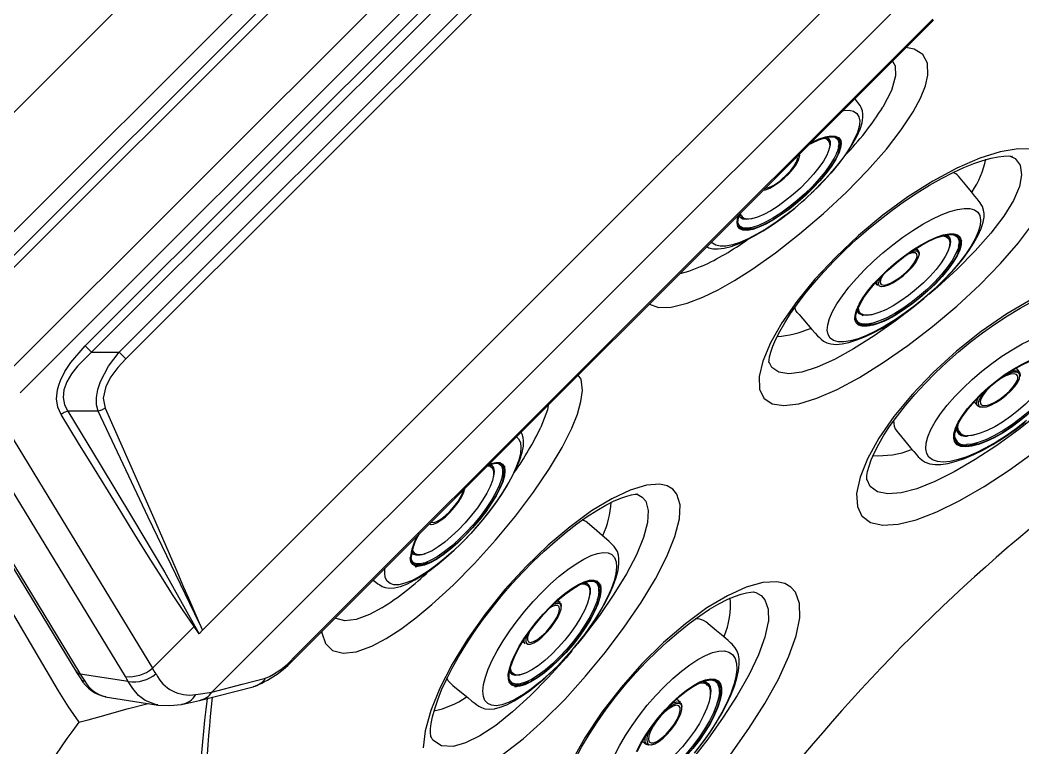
# Model space of a CAD drawing. Extents: x 527 to 611, y 788 to 934.
# Drawn here: x 533.54 to 542.11, y 872.57 to 878.79 of the extents above; entities that cross this region are included whole.
import ezdxf

# ---------------------------------------------------------------- set-up
doc = ezdxf.new("R2010")
doc.units = 0
doc.header["$MEASUREMENT"] = 0
for name, color, linetype in [('1', 4, 'Continuous'), ('BDIM_GREEN', 3, 'Continuous'), ('BDIM_YELLOW', 2, 'Continuous')]:
    doc.layers.add(name, color=color, linetype=linetype)

# ---------------------------------------------------------------- blocks, each defined once
blk = doc.blocks.new('2018 FLAIR')
at = {"layer": '1', "linetype": 'Continuous', "lineweight": 25}
for p, q in [((11.3848, 79.4273), (4.9928, 73.0353)), ((11.6362, 78.6581), (5.7619, 72.7838)), ((13.0676, 72.4586), (13.0456, 72.5054)), ((13.9082, 71.4437), (13.8817, 71.5003)), ((11.9201, 71.376), (11.9151, 71.3777)), ((6.466, 70.5602), (6.9759, 69.696))]:
    blk.add_line(p, q, dxfattribs=at)
at = {"layer": '1', "linetype": 'Continuous', "lineweight": 25, "flags": 128}
for points in [[(14.275, 74.6441), (14.3364, 74.7591), (14.3783, 74.8643), (14.3996, 74.9572), (14.3955, 75.0579), (14.3564, 75.1332), (14.2838, 75.1799), (14.2131, 75.1917)], [(14.0977, 75.0763), (14.1196, 75.0354), (14.1236, 74.9497), (14.0891, 74.8269), (14.0155, 74.6831)], [(12.4786, 73.0599), (12.6095, 73.1241), (12.7501, 73.2038), (12.897, 73.297), (13.0996, 73.44), (13.3051, 73.6002), (13.5089, 73.7743), (13.7039, 73.9563), (13.8847, 74.1416), (14.0455, 74.3248), (14.1729, 74.4894), (14.275, 74.6441), (14.275, 74.6441)], [(13.0001, 72.1974), (13.0006, 72.1968), (13.0704, 72.1497), (13.1705, 72.1338), (13.2985, 72.1496), (13.4507, 72.1959), (13.6248, 72.2718), (13.8151, 72.3741), (14.0188, 72.501), (14.2286, 72.6474), (14.4405, 72.8105), (14.6469, 72.9844), (14.8422, 73.165), (15.02, 73.3468), (15.1743, 73.5249), (15.3006, 73.6948)], [(15.2685, 74.3255), (15.17, 74.3266), (15.0175, 74.3013), (14.8425, 74.2466), (14.6483, 74.1625), (14.4423, 74.0516), (14.229, 73.9158), (14.016, 73.7597), (13.8086, 73.5868), (13.6134, 73.403), (13.4359, 73.2133), (13.2809, 73.0237), (13.1531, 72.8403), (13.0553, 72.6685), (12.9905, 72.5143), (12.9595, 72.3814), (12.9632, 72.2755), (13.0001, 72.1974)], [(13.0423, 72.504), (13.0439, 72.4986), (13.0435, 72.5045), (13.0444, 72.5224), (13.0491, 72.5513), (13.0594, 72.5911), (13.0767, 72.6409), (13.1019, 72.7), (13.1355, 72.7671), (13.1777, 72.8409), (13.2284, 72.9202), (13.2863, 73.0026), (13.353, 73.0901), (13.428, 73.1815), (13.5104, 73.2752), (13.5993, 73.3696), (13.6932, 73.4633), (13.7907, 73.5544), (13.8904, 73.6416), (13.9916, 73.7245), (14.0955, 73.8041), (14.2014, 73.88), (14.3079, 73.951), (14.4134, 74.0162), (14.5162, 74.0745), (14.6145, 74.1253), (14.7069, 74.1679), (14.792, 74.2021), (14.8698, 74.2287), (14.9397, 74.2478), (15.0001, 74.2599), (15.0495, 74.2656), (15.0865, 74.2664), (15.1104, 74.2642), (15.121, 74.2617), (15.1205, 74.262)], [(15.1022, 74.2649), (15.1458, 74.2449), (15.1876, 74.1878), (15.2004, 74.1063), (15.1815, 74.0052), (15.1301, 73.8857), (15.0488, 73.7524), (14.9388, 73.6071), (14.8049, 73.4551), (14.6508, 73.2995), (14.4819, 73.1447), (14.4088, 73.0834)], [(12.4713, 73.3247), (12.3569, 73.2789), (12.281, 73.2596)], [(13.8374, 71.1888), (13.8381, 71.1879), (13.9108, 71.1342), (14.014, 71.1113), (14.1449, 71.1199), (14.3003, 71.1586), (14.4777, 71.227), (14.6715, 71.3218), (14.8792, 71.4416), (15.0932, 71.5813), (15.3096, 71.7383)], [(15.2922, 73.0445), (15.0739, 72.9163), (14.8562, 72.7664), (14.6449, 72.5983), (14.4465, 72.4176), (14.2667, 72.2294), (14.1102, 72.0397), (13.9819, 71.8548), (13.8844, 71.68), (13.8209, 71.5219), (13.7918, 71.3841), (13.7978, 71.2729), (13.8374, 71.1888)], [(13.8792, 71.4992), (13.8793, 71.4993), (13.8784, 71.5116), (13.8797, 71.5356), (13.8856, 71.5705), (13.8975, 71.6158), (13.9169, 71.6706), (13.9444, 71.7341), (13.9806, 71.8048), (14.0253, 71.8814), (14.0784, 71.9625), (14.1393, 72.0469), (14.2091, 72.1357), (14.2872, 72.2275), (14.3726, 72.3207), (14.4642, 72.4139), (14.5606, 72.5052), (14.6602, 72.593), (14.7619, 72.6763), (14.8654, 72.7552), (14.972, 72.8305), (15.0802, 72.9014), (15.1887, 72.9667), (15.2956, 73.0256)], [(15.971, 73.2181), (16.0314, 73.186), (16.0758, 73.123), (16.0909, 73.0364), (16.0731, 72.9316), (16.0218, 72.8095), (15.9394, 72.6751), (15.8269, 72.5299), (15.6896, 72.3793), (15.5314, 72.2262), (15.358, 72.075), (15.1753, 71.9298), (14.9883, 71.794), (14.8037, 71.6727), (14.6247, 71.5679), (14.4581, 71.4844), (14.3054, 71.4235), (14.172, 71.3882), (14.0595, 71.3791), (13.9706, 71.3978), (13.9082, 71.4437), (13.9082, 71.4437)], [(12.0224, 73.001), (12.0996, 72.9721), (12.2091, 72.9742), (12.3449, 73.0075), (12.4786, 73.0599)], [(14.3501, 73.0342), (14.3039, 72.9954), (14.1214, 72.8549), (13.941, 72.7283), (13.7661, 72.618), (13.6028, 72.5287), (13.4535, 72.4619), (13.3231, 72.4206), (13.2134, 72.4056), (13.1274, 72.4184), (13.0676, 72.4586)], [(11.3601, 71.9414), (11.4077, 72.0613), (11.4382, 72.1688), (11.4507, 72.2613), (11.4387, 72.3589), (11.4157, 72.3942)], [(11.1596, 72.1381), (11.1522, 72.0987), (11.0953, 71.9487)], [(9.7758, 70.1451), (9.8991, 70.225), (10.0297, 70.3219), (10.1647, 70.4333), (10.3469, 70.6002), (10.5295, 70.7846), (10.7087, 70.9829), (10.8783, 71.1878), (11.034, 71.3945), (11.1705, 71.5962), (11.277, 71.7755), (11.3601, 71.9414), (11.3601, 71.9414)], [(12.2225, 71.4199), (12.1735, 71.4484), (12.1116, 71.4619), (11.9969, 71.4539), (11.8589, 71.4126), (11.7009, 71.3384), (11.5283, 71.2335), (11.345, 71.0993), (11.1574, 70.9402), (10.97, 70.7588), (10.7894, 70.5615), (10.6205, 70.3523), (10.4687, 70.1384), (10.3382, 69.9252), (10.2328, 69.7197), (10.1556, 69.5278), (10.1081, 69.3555), (10.0917, 69.2086)], [(10.7755, 69.1547), (10.9441, 69.2864), (11.1206, 69.4449), (11.2993, 69.6243), (11.4773, 69.8214), (11.6483, 70.0284), (11.8084, 70.241), (11.9519, 70.4517), (12.0744, 70.6551), (12.172, 70.8453), (12.2407, 71.0165), (12.2788, 71.1651), (12.2843, 71.2858), (12.2576, 71.3772), (12.2225, 71.4199)], [(10.1577, 69.2997), (10.1577, 69.3), (10.1553, 69.3121), (10.1534, 69.3361), (10.1544, 69.3716), (10.1599, 69.4184), (10.1713, 69.476), (10.1894, 69.5435), (10.215, 69.62), (10.2482, 69.7042), (10.2891, 69.7946), (10.3374, 69.8896), (10.3923, 69.9876), (10.4545, 70.0897), (10.5235, 70.1946), (10.5987, 70.3009), (10.6791, 70.4072), (10.7637, 70.5119), (10.8514, 70.6135), (10.941, 70.7108), (11.0315, 70.8028), (11.1238, 70.8907), (11.2174, 70.9741), (11.3109, 71.0518), (11.4027, 71.1226), (11.4909, 71.1852), (11.5737, 71.2387), (11.6496, 71.2827), (11.7171, 71.317), (11.7776, 71.343), (11.8294, 71.361), (11.8708, 71.3714), (11.9002, 71.3758), (11.9167, 71.3762), (11.9193, 71.376)], [(11.9614, 71.3524), (11.9911, 71.3159), (12.013, 71.2385), (12.0075, 71.1363), (12.0071, 71.1343), (11.9728, 71.0069), (11.9122, 70.8602), (11.8268, 70.697), (11.7202, 70.5225), (11.596, 70.3413), (11.458, 70.1583), (11.4085, 70.0982)], [(11.9151, 71.3776), (11.9195, 71.3767), (11.9614, 71.3524)], [(13.2312, 70.5826), (13.1777, 70.6131), (13.1113, 70.6283), (12.9915, 70.6222), (12.8493, 70.5825), (12.6883, 70.5094), (12.514, 70.4051), (12.3299, 70.2706), (12.1431, 70.1105), (11.9578, 69.927), (11.7809, 69.7267), (11.617, 69.5137), (11.4715, 69.2951), (11.3487, 69.0767)], [(12.7165, 69.1567), (12.8707, 69.3739), (13.0078, 69.5892), (13.1236, 69.7973), (13.2142, 69.992), (13.2756, 70.1675), (13.3063, 70.32), (13.3043, 70.4441), (13.2703, 70.5387), (13.2312, 70.5826)], [(11.3879, 69.1129), (11.4442, 69.2161), (11.5076, 69.3225), (11.5776, 69.4306), (11.6535, 69.5389), (11.7342, 69.6459), (11.8186, 69.75), (11.9056, 69.8498), (11.9942, 69.9442), (12.0846, 70.034), (12.1772, 70.1195), (12.2704, 70.1995), (12.3627, 70.2726), (12.4521, 70.3375), (12.537, 70.3934), (12.6156, 70.4397), (12.6865, 70.4761), (12.7501, 70.5037), (12.8061, 70.5233), (12.8525, 70.5352), (12.8877, 70.5406), (12.9106, 70.5413), (12.9208, 70.5403), (12.9202, 70.5405)], [(12.9763, 70.5118), (13.0094, 70.4742), (13.0374, 70.3942), (13.038, 70.2892), (13.0377, 70.2866), (13.0093, 70.1555), (12.9544, 70.0048), (12.8743, 69.8372), (12.7729, 69.6582), (12.6536, 69.4724), (12.5202, 69.2848), (12.3777, 69.102), (12.2289, 68.9276), (12.0795, 68.7691), (11.931, 68.6287), (11.7884, 68.5124), (11.6534, 68.4221), (11.5295, 68.3614), (11.4195, 68.3319), (11.3132, 68.3388), (11.2338, 68.3888), (11.2031, 68.442)], [(12.9198, 70.5403), (12.9304, 70.5379), (12.9763, 70.5118)], [(9.7369, 70.4046), (9.6316, 70.3477), (9.5181, 70.3058), (9.4227, 70.2945), (9.3471, 70.3153), (9.3419, 70.3205)], [(9.2266, 70.2052), (9.2265, 70.1933), (9.257, 70.1003), (9.318, 70.0414), (9.4068, 70.018), (9.519, 70.0312), (9.6522, 70.0796), (9.7759, 70.1451)], [(11.3599, 70.0391), (11.3111, 69.9798), (11.1584, 69.8095), (11.0056, 69.6542), (10.8546, 69.5165), (10.7106, 69.4021), (10.5756, 69.313), (10.4534, 69.2527), (10.3467, 69.2227), (10.2467, 69.2277), (10.175, 69.2744), (10.16, 69.3041)], [(6.9759, 69.696), (7.0601, 69.5591), (7.151, 69.4285)], [(7.3146, 69.4712), (7.5631, 69.542), (7.7431, 69.5887)], [(7.151, 69.4285), (7.2315, 69.4478), (7.3146, 69.4713)]]:
    blk.add_lwpolyline(points, dxfattribs=at)
at = {"layer": '1', "linetype": 'Continuous', "lineweight": 25}
for centre, radius, start, end in [((11.8065, 76.0798), 2.6135, 316.14889, 327.69474), ((14.1029, 74.4104), 0.8109, 326.33866, 347.70011), ((11.4377, 75.5389), 2.4435, 295.02314, 305.52691), ((13.0562, 73.5664), 0.8444, 273.84487, 293.77113), ((24.7016, 59.7177), 14.7666, 119.57089, 150.42536), ((8.882, 72.9863), 2.4444, 324.438, 334.8816), ((13.985, 72.443), 0.7376, 265.73765, 291.84842), ((10.854, 71.3636), 0.8439, 336.22691, 356.17493), ((8.4036, 72.5243), 2.5042, 302.17049, 313.98726), ((11.9774, 70.4349), 0.7372, 338.14874, 4.2899), ((28.7644, 55.6547), 18.3501, 129.76403, 140.23267), ((19.4287, 68.2662), 11.2655, 173.04556, 180.6176), ((20.7529, 68.2753), 12.5374, 173.74326, 179.72711), ((10.0097, 70.3171), 0.8108, 282.29734, 303.6635), ((12.6991, 65.3289), 6.8985, 143.53876, 166.41277)]:
    blk.add_arc(centre, radius, start, end, dxfattribs=at)
at = {"layer": 'BDIM_GREEN', "linetype": 'Continuous', "lineweight": 25}
for p, q in [((11.6625, 78.4833), (5.9367, 72.7576)), ((11.7141, 78.4317), (5.9884, 72.7059)), ((6.5093, 72.382), (12.0381, 77.9107)), ((12.1785, 77.7703), (6.6497, 72.2416)), ((7.2067, 72.6433), (11.7767, 77.2134)), ((11.8306, 77.1595), (7.2606, 72.5894)), ((7.4947, 72.5905), (11.8295, 76.9253)), ((11.8866, 76.8683), (7.5518, 72.5334)), ((14.205, 76.212), (8.2081, 70.215)), ((14.734, 76.1321), (8.2879, 69.6861)), ((14.4415, 75.4349), (8.9851, 69.9785)), ((8.9925, 69.9711), (14.4489, 75.4275)), ((13.5347, 74.4251), (13.5398, 74.4155)), ((13.557, 74.41), (13.558, 74.3862)), ((13.6376, 74.3433), (13.6476, 74.3965)), ((12.7997, 73.7548), (12.7908, 73.761)), ((12.8267, 73.7334), (12.8032, 73.7372)), ((12.8064, 73.6456), (12.8604, 73.6495)), ((14.6627, 73.495), (14.675, 73.5503)), ((14.3205, 73.457), (14.3028, 73.4783)), ((13.9509, 73.181), (13.969, 73.16)), ((13.81, 72.9366), (13.8168, 72.9328)), ((13.8178, 72.826), (13.8743, 72.829)), ((7.2606, 72.5894), (7.2067, 72.6433)), ((7.5518, 72.5334), (7.4947, 72.5905)), ((15.1812, 72.4211), (15.1543, 72.4551)), ((14.7953, 72.1659), (14.8228, 72.1324)), ((5.7949, 72.0543), (7.1268, 69.865)), ((5.8291, 72.0335), (7.161, 69.8442)), ((6.5586, 71.8978), (7.7805, 69.8893)), ((7.5487, 69.8193), (6.3269, 71.8278)), ((14.6732, 71.7978), (14.6696, 71.7977)), ((14.6801, 71.7979), (14.6732, 71.7978)), ((14.6801, 71.7979), (14.735, 71.8003)), ((10.6696, 71.612), (10.6652, 71.6203)), ((10.6828, 71.6168), (10.6866, 71.5933)), ((10.7705, 71.5596), (10.7744, 71.6136)), ((10.0045, 70.8802), (9.9949, 70.8853)), ((10.0045, 70.8802), (10.0133, 70.8767)), ((10.0235, 70.7724), (10.0767, 70.7824)), ((11.591, 70.5457), (11.594, 70.6022)), ((11.26, 70.451), (11.239, 70.4691)), ((7.7805, 69.8893), (8.1371, 70.2459)), ((8.1775, 70.1844), (8.1371, 70.2459)), ((8.1417, 70.2498), (8.1775, 70.1844)), ((8.2081, 70.215), (8.1775, 70.1844)), ((8.1788, 70.2791), (8.2081, 70.215)), ((10.9417, 70.1172), (10.963, 70.0995)), ((8.9899, 69.9737), (8.9904, 69.9732)), ((7.1269, 69.865), (7.1296, 69.8604)), ((7.1297, 69.8604), (7.1679, 69.8002)), ((7.161, 69.8441), (7.1638, 69.8396)), ((7.1638, 69.8397), (7.2016, 69.7807)), ((7.5736, 69.7765), (7.1638, 69.8396)), ((10.3059, 69.7825), (10.2943, 69.8089)), ((10.3264, 69.7584), (10.3059, 69.7825)), ((10.8335, 69.7829), (10.8272, 69.7967)), ((10.8316, 69.8536), (10.8275, 69.862)), ((10.8436, 69.8527), (10.851, 69.85)), ((8.1818, 69.6136), (8.64, 69.7319)), ((10.8697, 69.745), (10.925, 69.7573)), ((12.4925, 69.7774), (12.5091, 69.759)), ((12.6197, 69.685), (12.6221, 69.7399)), ((12.6223, 69.7504), (12.6221, 69.7399)), ((7.3767, 69.6469), (7.8276, 69.5753)), ((8.0281, 69.5808), (8.1809, 69.6134)), ((8.1495, 69.6653), (8.2879, 69.6861)), ((12.2876, 69.5972), (12.2541, 69.6247)), ((11.9649, 69.2657), (11.9989, 69.2388))]:
    blk.add_line(p, q, dxfattribs=at)
at = {"layer": 'BDIM_GREEN', "linetype": 'Continuous', "lineweight": 25, "flags": 128}
for points in [[(13.4078, 73.9501), (13.4261, 73.9671), (13.4593, 73.9998), (13.513, 74.055), (13.5667, 74.1139), (13.6208, 74.1772), (13.6768, 74.2488), (13.7252, 74.3173), (13.763, 74.3776), (13.7957, 74.4379), (13.8215, 74.4966), (13.8382, 74.5501), (13.8453, 74.5946), (13.8453, 74.6243), (13.8406, 74.6529), (13.8303, 74.6804), (13.8208, 74.6972), (13.8112, 74.7114), (13.8027, 74.7229), (13.7841, 74.7459), (13.7764, 74.755)], [(13.5106, 74.4187), (13.5192, 74.4173), (13.544, 74.4062), (13.5583, 74.3855), (13.5618, 74.3557), (13.5543, 74.3179), (13.5361, 74.2729), (13.5077, 74.2223), (13.4699, 74.1673), (13.4237, 74.1096), (13.3706, 74.0508), (13.312, 73.9926), (13.2496, 73.9368), (13.1853, 73.8849)], [(13.6005, 74.4294), (13.6103, 74.4253), (13.6304, 74.4072), (13.6396, 74.3796), (13.6376, 74.3433), (13.6245, 74.2991), (13.6006, 74.2483), (13.5666, 74.1921), (13.5233, 74.1321), (13.4719, 74.0696), (13.4136, 74.0065), (13.3501, 73.9442), (13.2829, 73.8845), (13.2137, 73.8289)], [(13.3849, 74.3635), (13.4103, 74.3769), (13.4692, 74.404), (13.5219, 74.4219), (13.5671, 74.4303), (13.6036, 74.4288), (13.6306, 74.4177), (13.6474, 74.397), (13.6535, 74.3674), (13.6489, 74.3296), (13.6337, 74.2844), (13.6081, 74.2331), (13.573, 74.1769), (13.529, 74.1171), (13.4773, 74.0552), (13.4192, 73.9928), (13.3562, 73.9314), (13.2896, 73.8725), (13.2213, 73.8176)], [(13.5377, 74.4263), (13.5534, 74.4147), (13.5647, 74.3914), (13.5654, 74.3597), (13.5556, 74.3202), (13.5517, 74.3098)], [(13.6531, 74.3446), (13.6511, 74.335), (13.6357, 74.2894), (13.6099, 74.2376), (13.5743, 74.1808), (13.5299, 74.1204), (13.4778, 74.0579), (13.4191, 73.9949), (13.3554, 73.9329), (13.2882, 73.8734), (13.2191, 73.8179)], [(12.9948, 73.9734), (13.0151, 73.9773), (13.0495, 73.9908), (13.0891, 74.0129), (13.1313, 74.0422), (13.1736, 74.0769), (13.2132, 74.1148), (13.2478, 74.1535), (13.275, 74.1906), (13.2932, 74.2238), (13.3013, 74.2509), (13.2987, 74.2703), (13.2976, 74.2722)], [(13.1507, 74.0653), (13.1914, 74.1016), (13.2276, 74.1398), (13.2567, 74.1771), (13.2765, 74.2108), (13.2856, 74.2383), (13.2833, 74.2576), (13.281, 74.2609)], [(13.3014, 74.2806), (13.3028, 74.2748), (13.3017, 74.2573)], [(14.3647, 73.0481), (14.4493, 73.1227), (14.4825, 73.1537), (14.5362, 73.2063), (14.5907, 73.2633), (14.6489, 73.3285), (14.7027, 73.3945), (14.7518, 73.4611), (14.7925, 73.5234), (14.829, 73.5888), (14.8548, 73.6465), (14.8718, 73.7), (14.8792, 73.7438), (14.8796, 73.7741), (14.8751, 73.8045), (14.8651, 73.8332), (14.8558, 73.8508), (14.8462, 73.8658), (14.8377, 73.878), (14.8201, 73.9011), (14.8019, 73.9238), (14.7712, 73.9611), (14.7323, 74.0082), (14.6616, 74.0936)], [(12.5129, 73.4915), (12.5306, 73.4826), (12.5651, 73.4736), (12.6098, 73.4717), (12.6596, 73.478), (12.722, 73.4941), (12.7897, 73.5191), (12.8547, 73.5487), (12.9146, 73.58), (12.9935, 73.6261), (13.0739, 73.6784), (13.1501, 73.7327), (13.2104, 73.7787), (13.2601, 73.8187), (13.3436, 73.8904)], [(13.2213, 73.8176), (13.1528, 73.7679), (13.0859, 73.7248), (13.0222, 73.6893), (12.9633, 73.6622), (12.9106, 73.6443), (12.8654, 73.636), (12.8289, 73.6374), (12.8019, 73.6486), (12.7851, 73.6692), (12.7789, 73.6988), (12.7835, 73.7366), (12.7946, 73.7713)], [(13.2137, 73.8289), (13.1444, 73.7787), (13.0769, 73.7354), (13.0127, 73.7), (12.9536, 73.6734), (12.9011, 73.6564), (12.8565, 73.6493), (12.8211, 73.6524), (12.7958, 73.6656), (12.7811, 73.6885), (12.779, 73.6962)], [(13.1853, 73.8849), (13.1208, 73.8383), (13.0581, 73.7985), (12.9989, 73.7666), (12.945, 73.7435), (12.8978, 73.7299), (12.8587, 73.7261), (12.829, 73.7323), (12.8094, 73.7483), (12.8004, 73.7737), (12.7999, 73.7804)], [(13.2191, 73.8179), (13.15, 73.7677), (13.0824, 73.7242), (13.0181, 73.6883), (12.9586, 73.661), (12.9053, 73.6429), (12.8597, 73.6345), (12.8574, 73.6343)], [(14.0354, 72.8141), (13.9539, 72.7695), (13.8765, 72.7331), (13.8046, 72.7055), (13.7393, 72.6871), (13.6819, 72.6784), (13.6333, 72.6794), (13.5942, 72.6902), (13.5655, 72.7105), (13.5476, 72.74), (13.5407, 72.7783), (13.5451, 72.8245), (13.5605, 72.878), (13.5869, 72.9379), (13.6236, 73.003), (13.6702, 73.0724), (13.7257, 73.1447), (13.7893, 73.2189), (13.8598, 73.2935), (13.9361, 73.3674), (14.0168, 73.4392), (14.1005, 73.5078), (14.1859, 73.5719), (14.2715, 73.6305), (14.3558, 73.6825), (14.4373, 73.7272), (14.5147, 73.7636), (14.5866, 73.7912), (14.6518, 73.8095), (14.7092, 73.8182), (14.7579, 73.8172), (14.7969, 73.8064), (14.8256, 73.7861), (14.8436, 73.7566), (14.8504, 73.7184), (14.8461, 73.6721), (14.8306, 73.6186), (14.8043, 73.5588), (14.7675, 73.4936), (14.721, 73.4243), (14.6654, 73.3519), (14.6019, 73.2778), (14.5313, 73.2031), (14.4551, 73.1293), (14.3744, 73.0574), (14.2906, 72.9889), (14.2052, 72.9248), (14.1196, 72.8662), (14.0354, 72.8141)], [(12.9034, 73.7311), (12.8919, 73.7283), (12.8517, 73.7231), (12.8204, 73.7276), (12.7987, 73.7416), (12.7892, 73.7582)], [(12.9166, 73.6606), (12.8689, 73.6435), (12.8399, 73.6358)], [(14.1197, 72.9048), (14.0521, 72.8683), (13.9888, 72.8401), (13.9316, 72.8209), (13.8817, 72.8112), (13.8404, 72.8113), (13.8087, 72.8211), (13.7874, 72.8403), (13.7771, 72.8686), (13.7779, 72.9052), (13.7898, 72.9492), (13.8127, 72.9996), (13.8458, 73.055), (13.8884, 73.1142), (13.9395, 73.1756), (13.9977, 73.2378), (14.0617, 73.2993), (14.1298, 73.3584), (14.2005, 73.4138), (14.2719, 73.4641), (14.3422, 73.5081), (14.4099, 73.5446), (14.4731, 73.5728), (14.5304, 73.592), (14.5803, 73.6016), (14.6215, 73.6016), (14.6532, 73.5918), (14.6745, 73.5726), (14.6849, 73.5443), (14.684, 73.5077), (14.6721, 73.4637), (14.6492, 73.4133), (14.6161, 73.3579), (14.5735, 73.2987), (14.5224, 73.2373), (14.4642, 73.1751), (14.4002, 73.1136), (14.3321, 73.0545), (14.2614, 72.9991), (14.1901, 72.9488), (14.1197, 72.9048)], [(14.1226, 72.9082), (14.0561, 72.8723), (13.9938, 72.8445), (13.9375, 72.8256), (13.8884, 72.8161), (13.8477, 72.8161), (13.8166, 72.8258), (13.7956, 72.8447), (13.7854, 72.8726), (13.7862, 72.9086), (13.798, 72.9519), (13.8205, 73.0014), (13.8531, 73.056), (13.895, 73.1142), (13.9453, 73.1747), (14.0026, 73.2359), (14.0656, 73.2964), (14.1326, 73.3546), (14.2021, 73.4091), (14.2724, 73.4586), (14.3416, 73.5019), (14.4082, 73.5378), (14.4704, 73.5656), (14.5268, 73.5845), (14.5759, 73.594), (14.6165, 73.5939), (14.6477, 73.5843), (14.6687, 73.5654), (14.6789, 73.5375), (14.6781, 73.5015), (14.6663, 73.4582), (14.6438, 73.4086), (14.6112, 73.3541), (14.5692, 73.2958), (14.519, 73.2354), (14.4617, 73.1742), (14.3987, 73.1137), (14.3317, 73.0555), (14.2621, 73.001), (14.1919, 72.9515), (14.1226, 72.9082)], [(14.528, 73.5848), (14.5287, 73.5847), (14.559, 73.5765), (14.5788, 73.5588), (14.5878, 73.532), (14.5855, 73.497), (14.572, 73.4548), (14.5478, 73.4065), (14.5135, 73.3536), (14.4702, 73.2976), (14.419, 73.24), (14.3615, 73.1827), (14.2993, 73.1271), (14.2342, 73.0749), (14.168, 73.0277), (14.1027, 72.9867)], [(14.6234, 73.5928), (14.625, 73.5922), (14.6498, 73.5763), (14.6637, 73.5509), (14.6662, 73.5169), (14.6572, 73.4749), (14.6371, 73.4262), (14.6062, 73.372), (14.5655, 73.3137), (14.516, 73.2528), (14.459, 73.1908), (14.3958, 73.1295), (14.3283, 73.0704), (14.2581, 73.0149), (14.187, 72.9646), (14.1169, 72.9208)], [(14.558, 73.5925), (14.5713, 73.585), (14.5876, 73.5643), (14.5931, 73.535), (14.5877, 73.498), (14.5741, 73.46)], [(14.558, 73.5925), (14.5619, 73.5872), (14.5673, 73.5764)], [(14.5843, 73.5706), (14.5857, 73.5552), (14.5852, 73.5449)], [(14.6782, 73.4957), (14.6685, 73.4632), (14.6458, 73.4132), (14.6129, 73.3581), (14.5705, 73.2993), (14.5197, 73.2382), (14.4619, 73.1764), (14.3983, 73.1153), (14.3305, 73.0565), (14.2603, 73.0014), (14.1894, 72.9514), (14.1194, 72.9077)], [(14.2847, 73.4667), (14.2991, 73.4668), (14.3181, 73.4594), (14.3262, 73.4426), (14.3246, 73.4234)], [(14.0026, 73.1502), (14.0029, 73.1502), (14.0304, 73.1526), (14.0654, 73.1644), (14.1058, 73.1848), (14.149, 73.2125), (14.1923, 73.2458), (14.233, 73.2826), (14.2686, 73.3206), (14.2967, 73.3574), (14.3156, 73.3907), (14.3242, 73.4184), (14.3245, 73.4287)], [(14.1293, 73.2073), (14.1724, 73.2379), (14.2139, 73.2732), (14.2506, 73.3106), (14.28, 73.3474), (14.2997, 73.3807), (14.3084, 73.4082), (14.3054, 73.4277), (14.291, 73.4379), (14.2661, 73.438), (14.2327, 73.4279), (14.2206, 73.4227)], [(14.0195, 73.2528), (14.0102, 73.2383), (13.9958, 73.2076), (13.993, 73.1839), (14.0018, 73.1689), (14.0216, 73.1637), (14.0511, 73.1687), (14.0879, 73.1836), (14.1293, 73.2073)], [(13.2843, 72.93), (13.3, 72.9118), (13.4095, 72.785), (13.4376, 72.7528), (13.4583, 72.7301), (13.4737, 72.7142), (13.4879, 72.701), (13.5086, 72.6849), (13.5364, 72.6701), (13.5715, 72.66), (13.6166, 72.6562), (13.6674, 72.6604), (13.7252, 72.6725), (13.7944, 72.6942), (13.8679, 72.724), (13.9332, 72.7552), (14.0085, 72.7959), (14.0858, 72.8425), (14.1633, 72.8938), (14.2246, 72.9375), (14.2742, 72.9749), (14.3338, 73.0224), (14.3647, 73.0481)], [(13.2844, 72.93), (13.273, 72.9467), (13.2637, 72.9713)], [(13.9237, 72.9105), (13.923, 72.9103), (13.8782, 72.903), (13.8421, 72.9052), (13.8155, 72.9168), (13.7992, 72.9375), (13.7957, 72.9485)], [(13.81, 72.9366), (13.8007, 72.9433), (13.7957, 72.9485)], [(14.1027, 72.9867), (14.0401, 72.9531), (13.9821, 72.928), (13.9303, 72.9119), (13.8862, 72.9055), (13.8511, 72.9089), (13.8259, 72.9219), (13.8115, 72.9442), (13.8082, 72.9752), (13.8083, 72.9768)], [(14.1169, 72.9208), (14.0496, 72.8845), (13.9868, 72.8567), (13.9302, 72.8382), (13.8813, 72.8295), (13.8412, 72.8306), (13.8111, 72.8417), (13.7917, 72.8624), (13.7844, 72.8841)], [(13.8381, 72.9137), (13.8234, 72.9159), (13.8129, 72.9189)], [(13.9426, 72.8416), (13.8931, 72.8248), (13.8542, 72.8154)], [(14.5313, 71.6512), (14.4807, 71.6553), (14.4398, 71.669), (14.4094, 71.692), (14.3899, 71.724), (14.3818, 71.7644), (14.3851, 71.8126), (14.3998, 71.8676), (14.4257, 71.9286), (14.4622, 71.9946), (14.5089, 72.0643), (14.5647, 72.1366), (14.629, 72.2103), (14.7004, 72.284), (14.7778, 72.3566), (14.8599, 72.4268), (14.9453, 72.4934), (15.0324, 72.5553), (15.1199, 72.6113), (15.2062, 72.6606), (15.2899, 72.7023)], [(15.2418, 72.0053), (15.1565, 71.9387), (15.0693, 71.8768), (14.9818, 71.8208), (14.8955, 71.7715), (14.8119, 71.7298), (14.7323, 71.6965), (14.6582, 71.672), (14.5908, 71.6568), (14.5313, 71.6512)], [(7.0004, 72.0576), (6.9727, 72.1199), (6.9616, 72.1909), (6.9693, 72.2687), (6.9799, 72.3086), (6.9946, 72.349), (7.0327, 72.4253), (7.0843, 72.5032), (7.2067, 72.6433)], [(7.2606, 72.5894), (7.1389, 72.4697), (7.0886, 72.4048), (7.049, 72.3371), (7.0241, 72.2682), (7.0168, 72.2015), (7.0285, 72.1405), (7.0567, 72.0873)], [(7.2606, 72.5894), (7.3917, 72.59), (7.4947, 72.5905)], [(7.3164, 72.0852), (7.3032, 72.1405), (7.3021, 72.2032), (7.3137, 72.2704), (7.3365, 72.3389), (7.4059, 72.4706), (7.4947, 72.5905)], [(7.5518, 72.5334), (7.4838, 72.4594), (7.4255, 72.3801), (7.3821, 72.2963), (7.3597, 72.1976), (7.3759, 72.1122)], [(14.724, 71.7815), (14.6826, 71.7857), (14.6511, 71.7994), (14.6303, 71.8224), (14.6207, 71.854), (14.6225, 71.8935), (14.6357, 71.9399), (14.6599, 71.9921), (14.6947, 72.0487), (14.739, 72.1084), (14.7918, 72.1698), (14.8519, 72.2312), (14.9177, 72.2912), (14.9876, 72.3483), (15.06, 72.4011), (15.1329, 72.4484), (15.2046, 72.4888), (15.2734, 72.5215)], [(15.2521, 72.0564), (15.1822, 71.9993), (15.1099, 71.9464), (15.0369, 71.8992), (14.9652, 71.8588), (14.8964, 71.826), (14.8322, 71.8019), (14.7743, 71.7869), (14.724, 71.7815)], [(14.7309, 71.7863), (14.6901, 71.7904), (14.6591, 71.8039), (14.6386, 71.8265), (14.6292, 71.8577), (14.6309, 71.8965), (14.6439, 71.9422), (14.6678, 71.9936), (14.702, 72.0493), (14.7456, 72.1081), (14.7976, 72.1684), (14.8567, 72.2289), (14.9215, 72.2879), (14.9903, 72.3441), (15.0615, 72.3961), (15.1333, 72.4426), (15.2039, 72.4824), (15.2716, 72.5146)], [(15.2506, 72.0568), (15.1818, 72.0006), (15.1106, 71.9486), (15.0388, 71.9022), (14.9682, 71.8623), (14.9005, 71.8301), (14.8374, 71.8064), (14.7803, 71.7916), (14.7309, 71.7863)], [(15.4795, 72.555), (15.4874, 72.5518), (15.513, 72.533), (15.5273, 72.505), (15.5301, 72.4687), (15.5211, 72.4249), (15.5007, 72.3748), (15.4694, 72.3197), (15.428, 72.261), (15.3775, 72.2002), (15.3193, 72.139), (15.2549, 72.0788), (15.186, 72.0212), (15.1142, 71.9678), (15.0416, 71.9199), (14.9699, 71.8788), (14.9011, 71.8455), (14.8368, 71.8209), (14.7789, 71.8056), (14.7287, 71.8001)], [(15.3738, 72.5493), (15.383, 72.5486), (15.4162, 72.5395), (15.4389, 72.5211), (15.4505, 72.4937), (15.4507, 72.4583), (15.4394, 72.4159), (15.4171, 72.3676), (15.3842, 72.3149), (15.3419, 72.2592), (15.2913, 72.2022), (15.2338, 72.1455), (15.1711, 72.0908), (15.105, 72.0396), (15.0375, 71.9933), (14.9704, 71.9534), (14.9057, 71.921), (14.8452, 71.8969), (14.7907, 71.882), (14.7438, 71.8766)], [(15.5399, 72.4361), (15.5306, 72.4074), (15.5064, 72.3555), (15.4719, 72.2992), (15.4279, 72.2399), (15.3753, 72.1789), (15.3156, 72.1179), (15.2502, 72.0582), (15.1807, 72.0014), (15.1088, 71.9489), (15.0363, 71.902), (14.965, 71.8618), (14.8966, 71.8292), (14.8329, 71.8053), (14.7753, 71.7904), (14.7318, 71.7851)], [(15.1088, 72.4274), (15.1145, 72.429), (15.1477, 72.4338), (15.1718, 72.4287), (15.1852, 72.4141), (15.187, 72.3909), (15.1852, 72.3822)], [(14.8458, 72.1241), (14.8681, 72.1196), (14.8999, 72.1242), (14.9384, 72.1379), (14.9813, 72.1599), (15.0259, 72.1888), (15.0693, 72.2228), (15.1088, 72.2597), (15.142, 72.2973), (15.1668, 72.3331), (15.1815, 72.3649), (15.1853, 72.3908), (15.1839, 72.3983)], [(14.8944, 72.1343), (14.9297, 72.1438), (14.9707, 72.1627), (15.0145, 72.1894), (15.0578, 72.2221), (15.0974, 72.2584), (15.1303, 72.2955), (15.1542, 72.3306), (15.1671, 72.3613), (15.1682, 72.3851), (15.1575, 72.4004), (15.1356, 72.406), (15.1042, 72.4015), (15.0657, 72.3872), (15.0228, 72.3642), (14.9789, 72.3342), (14.937, 72.2994), (14.9005, 72.2624), (14.8718, 72.2259), (14.8533, 72.1927), (14.8461, 72.1652), (14.851, 72.1454), (14.8675, 72.1349), (14.8944, 72.1343)], [(14.8599, 72.1201), (14.8426, 72.1214), (14.8238, 72.1313), (14.8161, 72.1504), (14.8201, 72.1774), (14.832, 72.2044)], [(14.8818, 72.2525), (14.8598, 72.2238), (14.8399, 72.1897), (14.8305, 72.1607), (14.8323, 72.1385), (14.8351, 72.1331)], [(7.3759, 72.1122), (7.3438, 72.0942), (7.3164, 72.0852)], [(7.3759, 72.1122), (7.7805, 71.1979), (7.979, 70.738), (8.0464, 70.5814), (8.0736, 70.5186), (8.0772, 70.5102), (8.0776, 70.5093), (8.0777, 70.5089), (8.0778, 70.5087), (8.0781, 70.508), (8.1789, 70.2792)], [(7.0567, 72.0873), (7.0273, 72.0751), (7.0004, 72.0576)], [(8.1371, 70.2459), (8.0426, 70.3825), (7.9518, 70.5211), (7.8566, 70.6702), (7.7673, 70.8121), (7.6756, 70.9592), (7.5851, 71.1054), (7.5093, 71.228), (7.4042, 71.3988), (7.2843, 71.5939), (7.1497, 71.8136), (7.0004, 72.0576)], [(7.3164, 72.0852), (7.1709, 72.0864), (7.0567, 72.0873)], [(7.0567, 72.0873), (7.3335, 71.6299), (7.6092, 71.1724), (7.8819, 70.7146), (8.1417, 70.2498)], [(8.1786, 70.279), (7.7439, 71.1803), (7.3164, 72.0852)], [(14.1348, 71.9163), (14.1496, 71.8982), (14.253, 71.7726), (14.2796, 71.7407), (14.2994, 71.7177), (14.318, 71.6974), (14.3324, 71.6833), (14.3515, 71.6676), (14.378, 71.6515), (14.4172, 71.6374), (14.4608, 71.631), (14.5114, 71.6315), (14.5703, 71.6398), (14.6424, 71.6578), (14.7123, 71.6818), (14.7934, 71.7162), (14.8694, 71.7537), (14.9533, 71.8006), (15.0295, 71.8479), (15.091, 71.8892), (15.1413, 71.9252), (15.2301, 71.9935)], [(14.661, 71.9109), (14.6532, 71.9163), (14.6426, 71.9275)], [(9.665, 70.6435), (9.6656, 70.643), (9.6877, 70.6248), (9.7049, 70.6115), (9.7198, 70.6011), (9.7403, 70.5894), (9.7679, 70.5792), (9.8032, 70.5742), (9.8478, 70.5774), (9.8966, 70.5892), (9.9567, 70.6123), (10.0212, 70.6448), (10.0825, 70.6816), (10.1385, 70.7194), (10.2117, 70.7742), (10.2856, 70.8353), (10.3551, 70.8978), (10.4098, 70.9503), (10.4547, 70.9957), (10.5296, 71.0764), (10.6029, 71.1619), (10.6322, 71.1981), (10.6793, 71.2591), (10.726, 71.3236), (10.7725, 71.3927), (10.8201, 71.4701), (10.8604, 71.5437), (10.8912, 71.6079), (10.9169, 71.6715), (10.9358, 71.7327), (10.9464, 71.7878), (10.9484, 71.8328), (10.9451, 71.8623), (10.9372, 71.8902), (10.9285, 71.9071)], [(14.6918, 71.8859), (14.6754, 71.889), (14.6633, 71.893)], [(14.7943, 71.8827), (14.7784, 71.8792), (14.7317, 71.874)], [(10.6487, 71.6255), (10.6668, 71.6318), (10.7075, 71.6406), (10.7404, 71.6385), (10.7646, 71.6258), (10.7794, 71.6027), (10.7846, 71.5697), (10.7801, 71.5278), (10.7658, 71.4779), (10.7422, 71.4212), (10.7098, 71.3591), (10.6695, 71.2933), (10.6223, 71.2252), (10.5692, 71.1566), (10.5117, 71.0892), (10.4511, 71.0246), (10.3889, 70.9644), (10.3266, 70.9101), (10.2658, 70.863), (10.2081, 70.8243), (10.1547, 70.795), (10.107, 70.7757), (10.0663, 70.767), (10.0334, 70.769), (10.0092, 70.7817), (9.9943, 70.8048), (9.9891, 70.8378)], [(10.7238, 71.641), (10.7387, 71.636), (10.759, 71.6183), (10.7695, 71.5901), (10.7698, 71.5521), (10.76, 71.5053), (10.7403, 71.4508), (10.7112, 71.3902), (10.6735, 71.3249), (10.6282, 71.2567), (10.5764, 71.1873), (10.5195, 71.1185), (10.4589, 71.0521), (10.3962, 70.9898), (10.3331, 70.9333), (10.2712, 70.884), (10.212, 70.8431), (10.1572, 70.8118), (10.1081, 70.7908), (10.066, 70.7807), (10.032, 70.7818), (10.0069, 70.794), (9.9915, 70.817), (9.9906, 70.8195)], [(10.6414, 71.62), (10.6625, 71.6156), (10.6823, 71.6003), (10.6925, 71.5745), (10.6928, 71.5392), (10.6832, 71.4951), (10.6639, 71.4438), (10.6354, 71.3865), (10.5987, 71.325), (10.5548, 71.261), (10.5049, 71.1964), (10.4505, 71.133), (10.393, 71.0727), (10.3343, 71.0171), (10.276, 70.968), (10.2197, 70.9266), (10.1671, 70.8943), (10.1196, 70.8718), (10.0787, 70.8599), (10.0456, 70.8589), (10.0211, 70.8689), (10.006, 70.8895), (10.0014, 70.909)], [(10.659, 71.6292), (10.6615, 71.6262), (10.6652, 71.6203)], [(10.6618, 71.6308), (10.6771, 71.6224), (10.6918, 71.6014), (10.6969, 71.5707), (10.6924, 71.531), (10.6897, 71.5195)], [(10.7857, 71.5626), (10.7815, 71.5332), (10.7671, 71.4828), (10.7433, 71.4255), (10.7106, 71.3629), (10.6699, 71.2964), (10.6222, 71.2276), (10.5686, 71.1584), (10.5105, 71.0902), (10.4492, 71.025), (10.3864, 70.9642), (10.3236, 70.9093), (10.2622, 70.8618), (10.2038, 70.8227), (10.1499, 70.7931), (10.1018, 70.7736), (10.0754, 70.7669)], [(10.1589, 71.1186), (10.1786, 71.1205), (10.2082, 71.1326), (10.2431, 71.1544), (10.2811, 71.1846), (10.3198, 71.2214), (10.3568, 71.2623), (10.3897, 71.3049), (10.4164, 71.3464), (10.4354, 71.3843), (10.4454, 71.4162), (10.4466, 71.4252)], [(10.1591, 71.139), (10.1623, 71.1368), (10.1815, 71.1343), (10.2089, 71.1433), (10.2425, 71.1631), (10.2798, 71.1921), (10.318, 71.2283), (10.3543, 71.2689), (10.386, 71.3109), (10.4107, 71.3513), (10.4267, 71.387), (10.4323, 71.4109)], [(11.3719, 70.0553), (11.4428, 70.1429), (11.4704, 70.1791), (11.5145, 70.2399), (11.5588, 70.3052), (11.6052, 70.3793), (11.6473, 70.4533), (11.6845, 70.5271), (11.7142, 70.5953), (11.7393, 70.666), (11.7551, 70.7272), (11.7629, 70.7827), (11.7629, 70.8272), (11.7583, 70.8571), (11.7488, 70.8863), (11.7341, 70.9129), (11.722, 70.9287), (11.71, 70.942), (11.6995, 70.9525), (11.6783, 70.9724), (11.6566, 70.9917), (11.6201, 71.0234), (11.5739, 71.0633), (11.49, 71.1357)], [(10.1068, 70.867), (10.1027, 70.8655), (10.0627, 70.8549), (10.0304, 70.8549), (10.0066, 70.8656), (9.9942, 70.8814)], [(10.0115, 70.8821), (10.0064, 70.8887), (10.0063, 70.8888)], [(10.0338, 70.862), (10.0102, 70.863), (10.01, 70.863)], [(10.6187, 69.6133), (10.605, 69.6493), (10.601, 69.6951), (10.6068, 69.7499), (10.6223, 69.8129), (10.6471, 69.8829), (10.6809, 69.9588), (10.7231, 70.0392), (10.773, 70.1228), (10.8297, 70.2081), (10.8923, 70.2937), (10.9596, 70.3781), (11.0306, 70.4599), (11.104, 70.5377), (11.1785, 70.6101), (11.253, 70.6759), (11.326, 70.7339), (11.3964, 70.7833), (11.4629, 70.8231), (11.5245, 70.8526), (11.58, 70.8714), (11.6286, 70.8792), (11.6693, 70.8757), (11.7015, 70.8611), (11.7246, 70.8356), (11.7383, 70.7996), (11.7423, 70.7538), (11.7365, 70.6989), (11.7211, 70.6359), (11.6962, 70.5659), (11.6624, 70.4901), (11.6202, 70.4096), (11.5703, 70.3261), (11.5136, 70.2407), (11.4511, 70.1551), (11.3837, 70.0707), (11.3127, 69.989), (11.2394, 69.9112), (11.1648, 69.8388), (11.0904, 69.773), (11.0174, 69.7149), (10.947, 69.6656), (10.8804, 69.6258), (10.8189, 69.5962), (10.7633, 69.5774), (10.7148, 69.5697), (10.6741, 69.5732), (10.6419, 69.5878), (10.6187, 69.6133)], [(10.8295, 69.7645), (10.8189, 69.7954), (10.818, 69.8359), (10.8268, 69.8851), (10.8452, 69.9418), (10.8727, 70.0045), (10.9085, 70.0719), (10.9519, 70.1421), (11.0017, 70.2134), (11.0567, 70.2842), (11.1156, 70.3526), (11.1769, 70.417), (11.2391, 70.4758), (11.3006, 70.5275), (11.3601, 70.5709), (11.4159, 70.6049), (11.4667, 70.6286), (11.5113, 70.6415), (11.5486, 70.6433), (11.5776, 70.6339), (11.5977, 70.6136), (11.6083, 70.5827), (11.6091, 70.5422), (11.6003, 70.493), (11.5819, 70.4363), (11.5544, 70.3736), (11.5186, 70.3062), (11.4752, 70.236), (11.4254, 70.1647), (11.3704, 70.0939), (11.3115, 70.0255), (11.2503, 69.9611), (11.1881, 69.9023), (11.1265, 69.8506), (11.0671, 69.8072), (11.0113, 69.7732), (10.9604, 69.7495), (10.9158, 69.7365), (10.8785, 69.7348), (10.8495, 69.7442), (10.8295, 69.7645)], [(10.8369, 69.7701), (10.8265, 69.8004), (10.8256, 69.8403), (10.8344, 69.8887), (10.8524, 69.9445), (10.8795, 70.0063), (10.9147, 70.0725), (10.9574, 70.1416), (11.0064, 70.2119), (11.0606, 70.2815), (11.1185, 70.3488), (11.1788, 70.4122), (11.2401, 70.4701), (11.3006, 70.521), (11.3591, 70.5637), (11.4141, 70.5971), (11.4641, 70.6205), (11.508, 70.6332), (11.5447, 70.635), (11.5732, 70.6257), (11.593, 70.6057), (11.6034, 70.5753), (11.6043, 70.5355), (11.5956, 70.487), (11.5775, 70.4312), (11.5504, 70.3695), (11.5152, 70.3032), (11.4725, 70.2341), (11.4235, 70.1639), (11.3693, 70.0942), (11.3114, 70.0269), (11.2511, 69.9635), (11.1899, 69.9057), (11.1293, 69.8548), (11.0708, 69.8121), (11.0158, 69.7786), (10.9658, 69.7552), (10.9219, 69.7425), (10.8852, 69.7408), (10.8567, 69.75), (10.8369, 69.7701)], [(11.5359, 70.6356), (11.5457, 70.6333), (11.5705, 70.6187), (11.5858, 70.5931), (11.5913, 70.5573), (11.5868, 70.512), (11.5725, 70.4586), (11.5486, 70.3983), (11.516, 70.3327), (11.4753, 70.2636), (11.4276, 70.1927), (11.3742, 70.1219), (11.3165, 70.053), (11.2559, 69.9877), (11.194, 69.9279), (11.1325, 69.8749), (11.0729, 69.8303), (11.0167, 69.795), (10.9654, 69.7702), (10.9204, 69.7563), (10.8828, 69.7538), (10.8536, 69.7628), (10.8335, 69.7829), (10.8335, 69.7829)], [(11.4432, 70.6117), (11.4723, 70.6096), (11.4958, 70.5965), (11.51, 70.5727), (11.5146, 70.5389), (11.5094, 70.4959), (11.4946, 70.445), (11.4706, 70.3877), (11.4381, 70.3256), (11.398, 70.2605), (11.3515, 70.1944), (11.2999, 70.129), (11.2446, 70.0663), (11.1874, 70.0081), (11.1298, 69.956), (11.0735, 69.9116), (11.0201, 69.8761), (10.9712, 69.8505), (10.9281, 69.8357), (10.8921, 69.8319), (10.8642, 69.8394), (10.8453, 69.8578), (10.8453, 69.8578)], [(11.4715, 70.6243), (11.4878, 70.6181), (11.5066, 70.5996), (11.5161, 70.5708), (11.5162, 70.5327), (11.5096, 70.4964)], [(11.4715, 70.6243), (11.4743, 70.6218), (11.4834, 70.61)], [(11.5011, 70.6071), (11.5054, 70.5894), (11.5063, 70.5819)], [(11.6062, 70.5489), (11.6057, 70.541), (11.5969, 70.4921), (11.5786, 70.4358), (11.5513, 70.3734), (11.5157, 70.3065), (11.4726, 70.2367), (11.4231, 70.1657), (11.3684, 70.0954), (11.3099, 70.0274), (11.2489, 69.9634), (11.1871, 69.905), (11.1259, 69.8535), (11.0668, 69.8104), (11.0114, 69.7766), (10.9608, 69.753), (10.9243, 69.7418)], [(10.9897, 70.1164), (11.0076, 70.1112), (11.0338, 70.1178), (11.0662, 70.1357), (11.1025, 70.1634), (11.14, 70.199), (11.1759, 70.2398), (11.2076, 70.2828), (11.2327, 70.3248), (11.2492, 70.3627), (11.2561, 70.3937), (11.2528, 70.4154), (11.2396, 70.4263), (11.2173, 70.4256), (11.1877, 70.4132), (11.1672, 70.4005)], [(10.9984, 70.0955), (11.0064, 70.0966), (11.0353, 70.1073), (11.0695, 70.1281), (11.1067, 70.1578), (11.1446, 70.1945), (11.181, 70.2359), (11.2134, 70.2794), (11.2398, 70.3223), (11.2586, 70.3619), (11.2686, 70.3956), (11.2692, 70.4214), (11.2678, 70.4267)], [(11.223, 70.4546), (11.2285, 70.456), (11.2514, 70.4557), (11.2655, 70.4442), (11.2698, 70.422), (11.2696, 70.4178)], [(12.4265, 69.1899), (12.495, 69.279), (12.5215, 69.3157), (12.5637, 69.3776), (12.605, 69.4428), (12.6457, 69.5125), (12.6844, 69.586), (12.7191, 69.6609), (12.749, 69.7373), (12.7699, 69.8051), (12.7837, 69.8689), (12.7895, 69.9257), (12.788, 69.9714), (12.7824, 70.0036), (12.7717, 70.0351), (12.7557, 70.064), (12.7417, 70.082), (12.7278, 70.0969), (12.7163, 70.1079), (12.695, 70.127), (12.6737, 70.1452), (12.6383, 70.1745), (12.5961, 70.2093), (12.5037, 70.2852)], [(10.9631, 70.0994), (10.9538, 70.1164), (10.9533, 70.1353)], [(10.9973, 70.1994), (10.995, 70.1942), (10.9831, 70.1594), (10.9813, 70.1328), (10.9897, 70.1164)], [(10.3264, 69.7584), (10.345, 69.743), (10.474, 69.6363), (10.5072, 69.6092), (10.5313, 69.5903), (10.5492, 69.5772), (10.5654, 69.5665), (10.5885, 69.5542), (10.6184, 69.5442), (10.6547, 69.5401), (10.6997, 69.5439), (10.7492, 69.5566), (10.8041, 69.5781), (10.8687, 69.6111), (10.9362, 69.6528), (10.9954, 69.6944), (11.0628, 69.7471), (11.1312, 69.806), (11.1991, 69.8695), (11.2522, 69.9229), (11.2949, 69.968), (11.3457, 70.0247), (11.3719, 70.0553)], [(11.7239, 69.1434), (11.7669, 69.2276), (11.8173, 69.3142), (11.8744, 69.4017), (11.937, 69.4887), (12.0043, 69.5736), (12.075, 69.6551), (12.1479, 69.7316), (12.2217, 69.802), (12.2952, 69.8649), (12.3672, 69.9193), (12.4364, 69.9644), (12.5016, 69.9992), (12.5617, 70.0233), (12.6157, 70.0362), (12.6627, 70.0376), (12.7018, 70.0277), (12.7323, 70.0064), (12.7539, 69.9743), (12.766, 69.9318), (12.7685, 69.8797), (12.7614, 69.8188), (12.7447, 69.7502), (12.7187, 69.6752), (12.684, 69.5949), (12.641, 69.5107), (12.5906, 69.4241), (12.5335, 69.3365), (12.4708, 69.2496), (12.4036, 69.1646)], [(10.8453, 69.8578), (10.8358, 69.8868), (10.8352, 69.892)], [(8.2879, 69.6861), (8.5446, 69.7525), (8.7464, 69.8045)], [(10.8436, 69.8527), (10.8358, 69.8563), (10.8275, 69.862)], [(10.96, 69.8459), (10.9557, 69.844), (10.9133, 69.8302), (10.8779, 69.8272), (10.8504, 69.8351), (10.8316, 69.8536)], [(10.8751, 69.8348), (10.8576, 69.8346), (10.8494, 69.8357)], [(11.9128, 69.1783), (11.9492, 69.2487), (11.993, 69.3212), (12.043, 69.3941), (12.098, 69.4655), (12.1566, 69.5337), (12.2175, 69.597), (12.2791, 69.6539), (12.3398, 69.7029), (12.3983, 69.7428), (12.453, 69.7728), (12.5026, 69.7919), (12.5459, 69.7998), (12.5818, 69.7962), (12.6095, 69.7813), (12.6282, 69.7554), (12.6375, 69.7192), (12.6372, 69.6735), (12.6272, 69.6194), (12.6079, 69.5584), (12.5797, 69.4919), (12.5432, 69.4215), (12.4994, 69.3489), (12.4495, 69.2761), (12.3944, 69.2047)], [(11.9194, 69.1796), (11.9553, 69.2489), (11.9984, 69.3203), (12.0476, 69.392), (12.1017, 69.4623), (12.1595, 69.5294), (12.2194, 69.5917), (12.2799, 69.6477), (12.3397, 69.6959), (12.3973, 69.7353), (12.4511, 69.7647), (12.4999, 69.7835), (12.5426, 69.7913), (12.5779, 69.7878), (12.6051, 69.7731), (12.6236, 69.7476), (12.6327, 69.712), (12.6324, 69.667), (12.6226, 69.6138), (12.6036, 69.5537), (12.5758, 69.4883), (12.5399, 69.419), (12.4969, 69.3476), (12.4476, 69.2759), (12.3935, 69.2056)], [(12.5506, 69.7915), (12.5817, 69.7814), (12.604, 69.7599), (12.6167, 69.7276), (12.6198, 69.6852), (12.6129, 69.6339), (12.5964, 69.575), (12.5706, 69.5101), (12.5362, 69.4408), (12.4941, 69.3689), (12.4454, 69.2963), (12.3914, 69.2248), (12.3334, 69.1563), (12.273, 69.0926), (12.2117, 69.0354), (12.1511, 68.986), (12.0928, 68.9459), (12.0383, 68.9159)], [(12.4486, 69.7635), (12.4506, 69.7638), (12.4863, 69.7641), (12.514, 69.753), (12.5329, 69.7307), (12.5423, 69.698), (12.5421, 69.6558), (12.5323, 69.6052), (12.5131, 69.5478), (12.4851, 69.4851), (12.4492, 69.4191), (12.4062, 69.3515), (12.3575, 69.2844), (12.3045, 69.2197), (12.2487, 69.1591), (12.1916, 69.1046), (12.135, 69.0576), (12.0805, 69.0195), (12.0296, 68.9914)], [(12.4851, 69.7787), (12.5005, 69.775), (12.5246, 69.7593), (12.5399, 69.733), (12.546, 69.6969), (12.5426, 69.6518), (12.5373, 69.6259)], [(12.527, 69.7567), (12.529, 69.7513), (12.5341, 69.7282)], [(12.6349, 69.6882), (12.6337, 69.6724), (12.6238, 69.6186), (12.6046, 69.558), (12.5765, 69.4918), (12.5403, 69.4219), (12.4968, 69.3498), (12.4471, 69.2773), (12.3924, 69.2063), (12.3341, 69.1386), (12.2736, 69.0756), (12.2125, 69.0191), (12.1521, 68.9704), (12.094, 68.9307), (12.0396, 68.9009)], [(7.8247, 69.5757), (7.9289, 69.5702), (8.0289, 69.5809)], [(12.0918, 69.2673), (12.1272, 69.2918), (12.1644, 69.3253), (12.2004, 69.3653), (12.2328, 69.4087), (12.259, 69.4524), (12.2772, 69.4932), (12.286, 69.5279), (12.2847, 69.5541), (12.2734, 69.5698), (12.253, 69.5737), (12.225, 69.5658), (12.1915, 69.5464), (12.1549, 69.5171), (12.118, 69.48), (12.0834, 69.4379), (12.0538, 69.3939), (12.0314, 69.3513), (12.0178, 69.3132), (12.014, 69.2824), (12.0204, 69.2613), (12.0363, 69.2514), (12.0608, 69.2534), (12.0918, 69.2673)], [(12.0343, 69.2346), (12.0406, 69.2351), (12.0695, 69.2441), (12.1035, 69.2637), (12.1404, 69.2927), (12.1779, 69.3292), (12.2137, 69.3709), (12.2456, 69.4152), (12.2714, 69.4593), (12.2896, 69.5005), (12.2991, 69.5361), (12.2993, 69.564), (12.2988, 69.5658)], [(12.2147, 69.572), (12.179, 69.5475), (12.1675, 69.5382)], [(12.2156, 69.588), (12.2276, 69.594), (12.2578, 69.6035), (12.2808, 69.6013), (12.2951, 69.5876), (12.2999, 69.5633), (12.2999, 69.5601)], [(12.0378, 69.2348), (12.0158, 69.2325), (11.997, 69.2405), (11.9874, 69.2597), (11.9875, 69.2888), (11.9926, 69.3112)]]:
    blk.add_lwpolyline(points, dxfattribs=at)
at = {"layer": 'BDIM_GREEN', "linetype": 'Continuous', "lineweight": 25}
for centre, radius, start, end in [((13.2849, 74.4834), 0.3878, 329.86405, 347.12545), ((12.9302, 74.2995), 0.3217, 284.19593, 313.27799), ((14.582, 74.024), 0.1057, 41.12661, 73.43434), ((11.525, 75.928), 2.7307, 307.45647, 313.38412), ((14.2783, 73.6559), 0.4256, 327.90038, 345.1718), ((14.0023, 73.1819), 0.0399, 157.80691, 213.32254), ((13.7994, 73.3784), 0.5691, 277.23341, 304.21348), ((15.1895, 72.1363), 0.288, 101.44029, 118.69131), ((14.2426, 71.9974), 0.135, 176.43297, 216.94129), ((14.7168, 71.9494), 0.0769, 190.85044, 281.1814), ((14.7312, 71.9526), 0.0771, 165.87095, 279.36524), ((14.7124, 71.8836), 0.0851, 189.58032, 281.06563), ((14.6253, 72.3225), 0.5435, 279.6016, 291.80262), ((10.4068, 71.6583), 0.3851, 336.29714, 353.68091), ((11.426, 71.0595), 0.0994, 50.01232, 77.66744), ((10.4495, 70.791), 0.4628, 147.89688, 174.19448), ((9.9441, 71.1159), 0.3674, 282.39152, 300.61879), ((11.1971, 70.6371), 0.4134, 337.26102, 355.04688), ((11.2384, 70.3696), 0.0728, 75.42081, 127.247), ((12.4222, 70.1756), 0.1367, 53.37188, 92.46813), ((8.2519, 70.1114), 0.1769, 128.54684, 130.48389), ((11.0375, 70.1349), 0.0706, 151.98589, 206.89164), ((8.3263, 70.5738), 0.8983, 290.37626, 317.86931), ((8.4552, 70.4548), 0.7125, 294.13089, 318.0554), ((7.5809, 70.1316), 0.3139, 264.12777, 309.48879), ((7.445, 69.9596), 0.3197, 209.89627, 259.04405), ((7.6161, 70.0843), 0.3108, 262.1449, 308.65135), ((8.0971, 69.9791), 0.3181, 205.61002, 279.4841), ((10.7676, 70.1336), 0.4168, 284.64456, 302.2833), ((12.1393, 69.7805), 0.4994, 337.92788, 355.2706), ((12.1323, 69.2856), 0.1311, 140.58029, 197.43623)]:
    blk.add_arc(centre, radius, start, end, dxfattribs=at)
for centre, major_axis, ratio, start_param, end_param in [((6.0555, 70.1644), (1.8507, -0.9508), 0.433377, 0.607543, 0.647072), ((5.9488, 69.9694), (1.6949, -0.7368), 0.480619, 0.558719, 0.598248)]:
    blk.add_ellipse(centre, major_axis=major_axis, ratio=ratio, start_param=start_param, end_param=end_param, dxfattribs=at)
at = {"layer": 'BDIM_YELLOW', "linetype": 'Continuous', "lineweight": 25}
for p, q in [((13.2976, 74.2722), (13.2958, 74.2744)), ((9.7626, 70.7063), (9.7652, 70.7437)), ((11.2603, 70.4376), (11.2568, 70.44)), ((11.2678, 70.4267), (11.2603, 70.4376)), ((8.9851, 69.9785), (8.9899, 69.9737)), ((10.8347, 69.8682), (10.8311, 69.8751)), ((10.8486, 69.8529), (10.8347, 69.8682))]:
    blk.add_line(p, q, dxfattribs=at)
at = {"layer": 'BDIM_YELLOW', "linetype": 'Continuous', "lineweight": 25, "flags": 128}
for points in [[(13.6763, 74.6549), (13.6813, 74.6555), (13.7286, 74.6567), (13.7664, 74.648), (13.7943, 74.6296), (13.8115, 74.6016), (13.818, 74.5646), (13.8134, 74.5193), (13.7981, 74.4664), (13.7721, 74.4067), (13.7359, 74.3415), (13.6903, 74.2716), (13.6358, 74.1985), (13.5735, 74.1232), (13.5045, 74.0471), (13.4299, 73.9715), (13.4006, 73.9434)], [(13.3977, 74.3763), (13.4122, 74.3838), (13.472, 74.4113), (13.5256, 74.4295), (13.5715, 74.438), (13.6086, 74.4366), (13.636, 74.4252), (13.6531, 74.4042), (13.6593, 74.3742), (13.6547, 74.3357), (13.6392, 74.2899), (13.6132, 74.2377), (13.5775, 74.1806), (13.5328, 74.1198), (13.4803, 74.057), (13.4213, 73.9936), (13.3572, 73.9312), (13.2896, 73.8713), (13.2201, 73.8155)], [(13.5241, 74.4225), (13.5333, 74.4166), (13.5469, 74.3979)], [(13.2201, 73.8155), (13.1506, 73.765), (13.0826, 73.7212), (13.0179, 73.6851), (12.958, 73.6576), (12.9044, 73.6394), (12.8586, 73.631), (12.8214, 73.6324), (12.794, 73.6438), (12.777, 73.6647), (12.7707, 73.6948), (12.7754, 73.7332), (12.7845, 73.7631)], [(13.1857, 73.7603), (13.1021, 73.6992), (13.0199, 73.6445), (12.9403, 73.5972), (12.8648, 73.5581), (12.7947, 73.5278), (12.7312, 73.5069), (12.6753, 73.4957), (12.628, 73.4945), (12.5901, 73.5032), (12.5623, 73.5217), (12.5537, 73.5323)], [(12.8164, 73.7459), (12.8002, 73.7601), (12.7941, 73.7727)], [(14.3245, 73.4287), (14.3219, 73.4387), (14.3088, 73.4504), (14.2858, 73.4528), (14.2543, 73.4456), (14.2519, 73.4448)], [(13.9925, 73.2256), (13.9801, 73.1976), (13.9769, 73.1734), (13.9847, 73.1572), (14.0026, 73.1502)], [(13.815, 72.936), (13.8028, 72.9562), (13.8014, 72.9608)], [(13.8381, 72.9029), (13.8471, 72.9072), (13.8507, 72.909)], [(15.1839, 72.3983), (15.178, 72.409), (15.1599, 72.4185), (15.1323, 72.4186)], [(14.8351, 72.1331), (14.8451, 72.1245), (14.8458, 72.1241)], [(10.8877, 71.8663), (10.9057, 71.8494), (10.9209, 71.8182), (10.9262, 71.7771), (10.9216, 71.7268), (10.9071, 71.6682), (10.883, 71.6023), (10.8497, 71.5303), (10.8077, 71.4533), (10.7578, 71.3727), (10.7009, 71.2898), (10.6378, 71.2061), (10.5697, 71.1231), (10.4978, 71.042), (10.4232, 70.9644), (10.3473, 70.8915), (10.2713, 70.8247), (10.1966, 70.7649), (10.1244, 70.7133), (10.056, 70.6708), (9.9925, 70.638), (9.935, 70.6155), (9.8845, 70.6038), (9.8419, 70.603), (9.808, 70.6131), (9.7831, 70.634), (9.7679, 70.6652), (9.7626, 70.7063), (9.7626, 70.7063)], [(10.6569, 71.6355), (10.6699, 71.6399), (10.7113, 71.6488), (10.7447, 71.6467), (10.7693, 71.6338), (10.7844, 71.6103), (10.7897, 71.5769), (10.785, 71.5342), (10.7705, 71.4835), (10.7465, 71.4259), (10.7137, 71.3629), (10.6727, 71.296), (10.6247, 71.2268), (10.5708, 71.1571), (10.5123, 71.0886), (10.4507, 71.0229), (10.3875, 70.9618), (10.3243, 70.9066), (10.2625, 70.8588), (10.2038, 70.8194), (10.1496, 70.7896), (10.1012, 70.7701), (10.0597, 70.7612), (10.0263, 70.7632), (10.0018, 70.7762), (9.9867, 70.7997), (9.9814, 70.8331)], [(10.6487, 71.6255), (10.6507, 71.6247), (10.6672, 71.6134)], [(10.1456, 71.1242), (10.1561, 71.119), (10.1589, 71.1186)], [(10.0116, 70.8789), (10.0107, 70.8796), (9.9975, 70.8959)], [(10.9746, 70.103), (10.9846, 70.0968), (10.9984, 70.0955)], [(7.8257, 69.5778), (7.8065, 69.5791), (7.7177, 69.615), (7.6617, 69.6583), (7.6118, 69.7163), (7.5737, 69.7765)], [(12.2988, 69.5658), (12.29, 69.5823), (12.272, 69.5899), (12.2464, 69.5864), (12.2147, 69.572)], [(12.0072, 69.2463), (12.0186, 69.2372), (12.0343, 69.2346)]]:
    blk.add_lwpolyline(points, dxfattribs=at)
at = {"layer": 'BDIM_YELLOW', "linetype": 'Continuous', "lineweight": 25}
for centre, radius, start, end in [((14.5248, 73.5407), 0.0522, 20.14272, 67.30091), ((14.7091, 71.9549), 0.0623, 184.58518, 239.08268), ((10.4349, 70.7885), 0.4557, 149.12848, 174.38129), ((11.4472, 70.5675), 0.0525, 29.88656, 76.79281), ((7.1612, 69.8821), 0.0379, 206.44226, 269.66105), ((7.164, 69.8775), 0.0379, 206.55107, 269.73503), ((7.2015, 69.8189), 0.0382, 209.1215, 270.1613), ((7.436, 69.9087), 0.267, 208.63783, 258.1925), ((8.6061, 69.9005), 0.17, 281.34642, 325.65059), ((12.4641, 69.7092), 0.0641, 31.73743, 84.5947), ((8.0026, 69.7491), 0.1691, 278.83333, 330.29948), ((8.1473, 69.7825), 0.1705, 281.20605, 325.56846)]:
    blk.add_arc(centre, radius, start, end, dxfattribs=at)

msp = doc.modelspace()

# ---------------------------------------------------------------- block references
at = {"layer": '1'}
msp.add_blockref('2018 FLAIR', (526.8953, 803.3624), dxfattribs=at)

doc.saveas('drawing.dxf')
